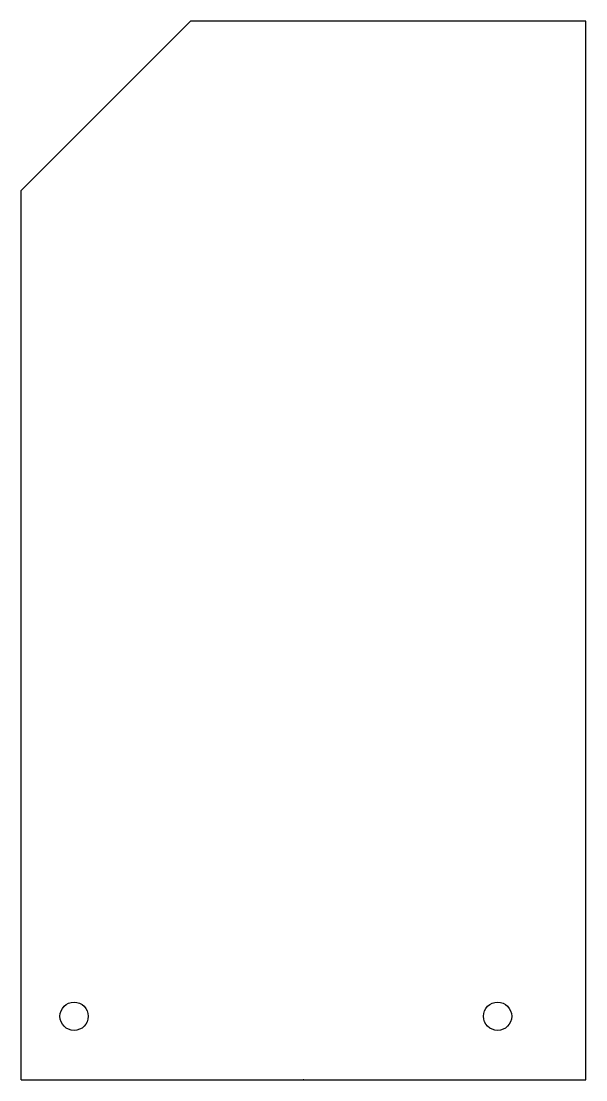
# Model space of a CAD drawing. Header units: millimetres. Extents: x -40 to 40, y 0 to 150.
import ezdxf

# ---------------------------------------------------------------- set-up
doc = ezdxf.new("R2010")
doc.units = ezdxf.units.MM
doc.header["$PDSIZE"] = -1

msp = doc.modelspace()

# ---------------------------------------------------------------- linework, layer by layer
at = {"color": 7, "linetype": 'Continuous'}
for p, q in [((-16, 150), (-40, 126)), ((40, 150), (-16, 150)), ((40, 0), (40, 150)), ((-40, 0), (-40, 126)), ((-40, 0), (40, 0))]:
    msp.add_line(p, q, dxfattribs=at)
for centre in [(-32.5, 9), (27.5, 9)]:
    msp.add_circle(centre, 2, dxfattribs=at)
msp.add_point((0, 0), dxfattribs=at)

doc.saveas('drawing.dxf')
